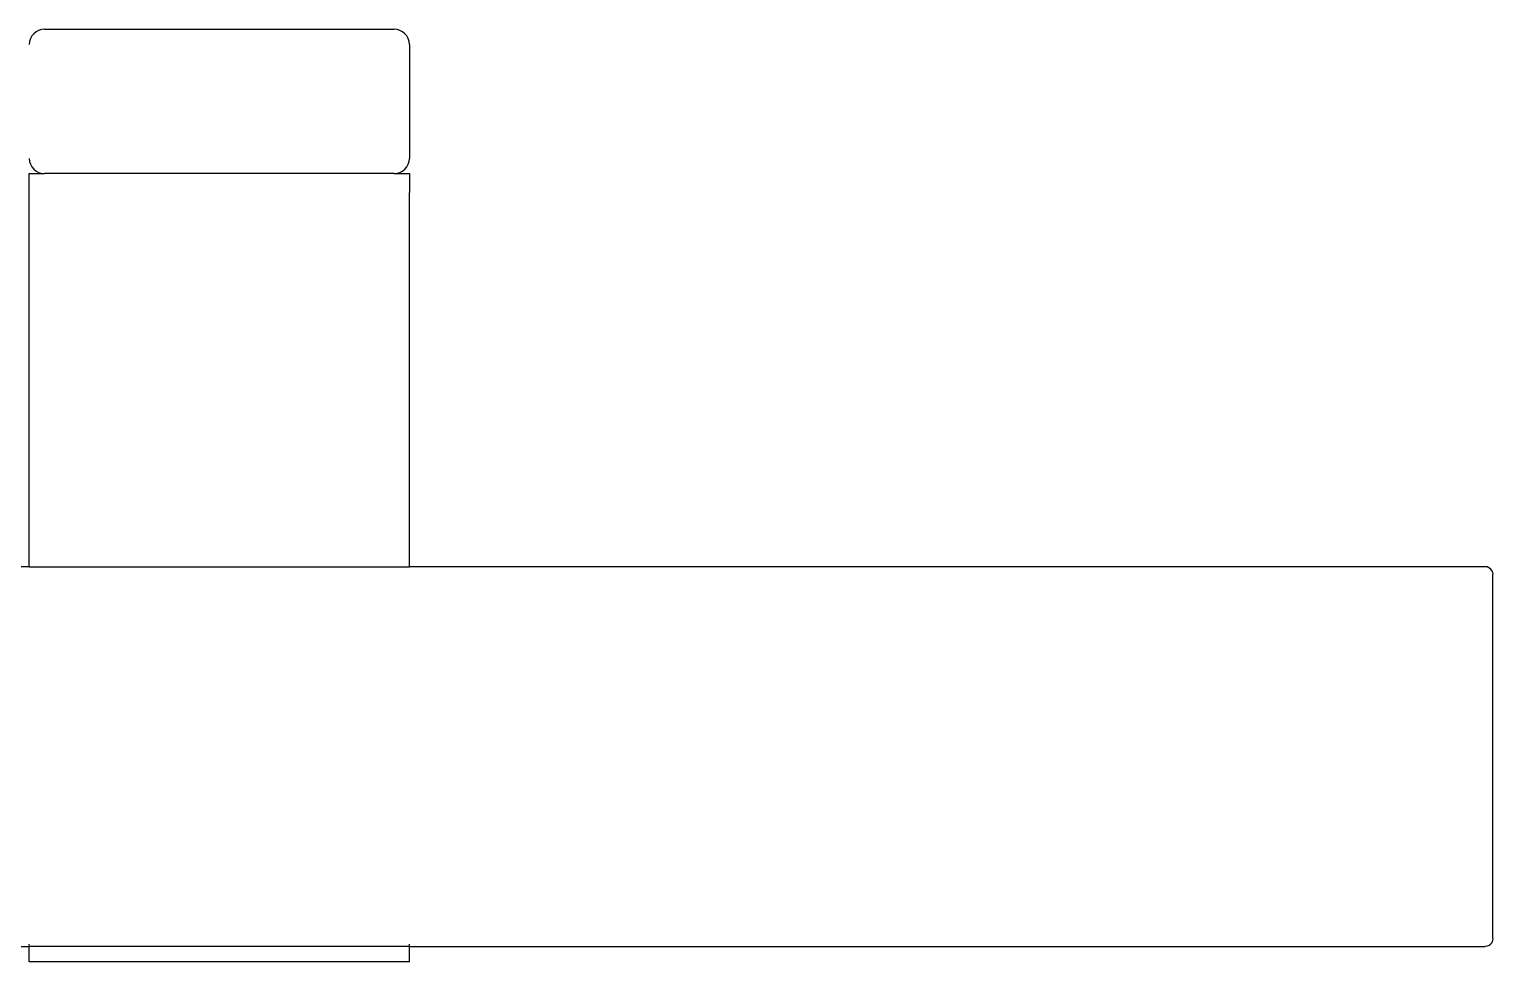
# Model space of a CAD drawing. Header units: millimetres. Extents: x 21 to 5427, y 20 to 4028.
# Drawn here: x 3475.4 to 3860.4, y 1624.3 to 1869.8 of the extents above; entities that cross this region are included whole.
import ezdxf

# ---------------------------------------------------------------- set-up
doc = ezdxf.new("R2010")
doc.units = ezdxf.units.MM

msp = doc.modelspace()

# ---------------------------------------------------------------- linework, layer by layer
for p, q in [((3475.69, 1867.3), (3475.46, 1866.55)), ((3476.06, 1868), (3475.69, 1867.3)), ((3476.55, 1868.6), (3476.06, 1868)), ((3477.16, 1869.1), (3476.55, 1868.6)), ((3477.85, 1869.47), (3477.16, 1869.1)), ((3478.6, 1869.7), (3477.85, 1869.47)), ((3479.38, 1869.77), (3478.6, 1869.7)), ((3479.38, 1869.77), (3571.38, 1869.77)), ((3572.16, 1869.7), (3571.38, 1869.77)), ((3572.91, 1869.47), (3572.16, 1869.7)), ((3573.61, 1869.1), (3572.91, 1869.47)), ((3574.21, 1868.6), (3573.61, 1869.1)), ((3574.71, 1868), (3574.21, 1868.6)), ((3575.08, 1867.3), (3574.71, 1868)), ((3575.31, 1866.55), (3575.08, 1867.3)), ((3475.46, 1866.55), (3475.38, 1865.77)), ((3575.38, 1865.77), (3575.31, 1866.55)), ((3575.38, 1865.77), (3575.38, 1835.77)), ((3475.38, 1835.77), (3475.46, 1834.99)), ((3475.46, 1834.99), (3475.69, 1834.24)), ((3475.69, 1834.24), (3476.06, 1833.55)), ((3476.06, 1833.55), (3476.55, 1832.94)), ((3476.55, 1832.94), (3477.16, 1832.45)), ((3573.61, 1832.45), (3574.21, 1832.94)), ((3574.21, 1832.94), (3574.71, 1833.55)), ((3574.71, 1833.55), (3575.08, 1834.24)), ((3575.08, 1834.24), (3575.31, 1834.99)), ((3575.31, 1834.99), (3575.38, 1835.77)), ((3475.38, 1831.77), (3479.38, 1831.77)), ((3475.38, 1826.77), (3475.38, 1831.77)), ((3477.16, 1832.45), (3477.85, 1832.08)), ((3477.85, 1832.08), (3478.6, 1831.85)), ((3478.6, 1831.85), (3479.38, 1831.77)), ((3571.38, 1831.77), (3479.38, 1831.77)), ((3571.38, 1831.77), (3572.16, 1831.85)), ((3571.38, 1831.77), (3575.38, 1831.77)), ((3572.16, 1831.85), (3572.91, 1832.08)), ((3572.91, 1832.08), (3573.61, 1832.45)), ((3575.38, 1831.77), (3575.38, 1826.77)), ((3475.38, 1728.29), (3475.38, 1826.77)), ((3575.38, 1728.29), (3575.38, 1826.77)), ((3475.38, 1728.29), (2365.38, 1728.29)), ((3475.38, 1728.29), (3575.38, 1728.29)), ((3858.38, 1728.29), (3575.38, 1728.29)), ((3858.9, 1728.23), (3858.38, 1728.29)), ((3859.38, 1728.03), (3858.9, 1728.23)), ((3859.8, 1727.71), (3859.38, 1728.03)), ((3860.12, 1727.29), (3859.8, 1727.71)), ((3860.31, 1726.81), (3860.12, 1727.29)), ((3860.31, 1726.81), (3860.38, 1726.29)), ((3860.38, 1630.29), (3860.38, 1726.29)), ((3475.38, 1628.56), (3475.38, 1628.88)), ((3575.38, 1628.56), (3575.38, 1628.88)), ((3859.38, 1628.56), (3858.9, 1628.36)), ((3859.38, 1628.56), (3859.8, 1628.88)), ((3859.8, 1628.88), (3860.12, 1629.29)), ((3860.31, 1629.78), (3860.12, 1629.29)), ((3860.38, 1630.29), (3860.31, 1629.78)), ((3365.38, 1628.29), (3475.38, 1628.29)), ((3475.38, 1628.29), (3475.38, 1628.36)), ((3575.38, 1628.29), (3475.38, 1628.29)), ((3475.38, 1624.29), (3475.38, 1628.29)), ((3575.38, 1628.29), (3575.38, 1628.36)), ((3575.38, 1624.29), (3575.38, 1628.29)), ((3575.38, 1628.29), (3858.38, 1628.29)), ((3858.9, 1628.36), (3858.38, 1628.29)), ((3575.38, 1624.29), (3475.38, 1624.29))]:
    msp.add_line(p, q)

doc.saveas('drawing.dxf')
